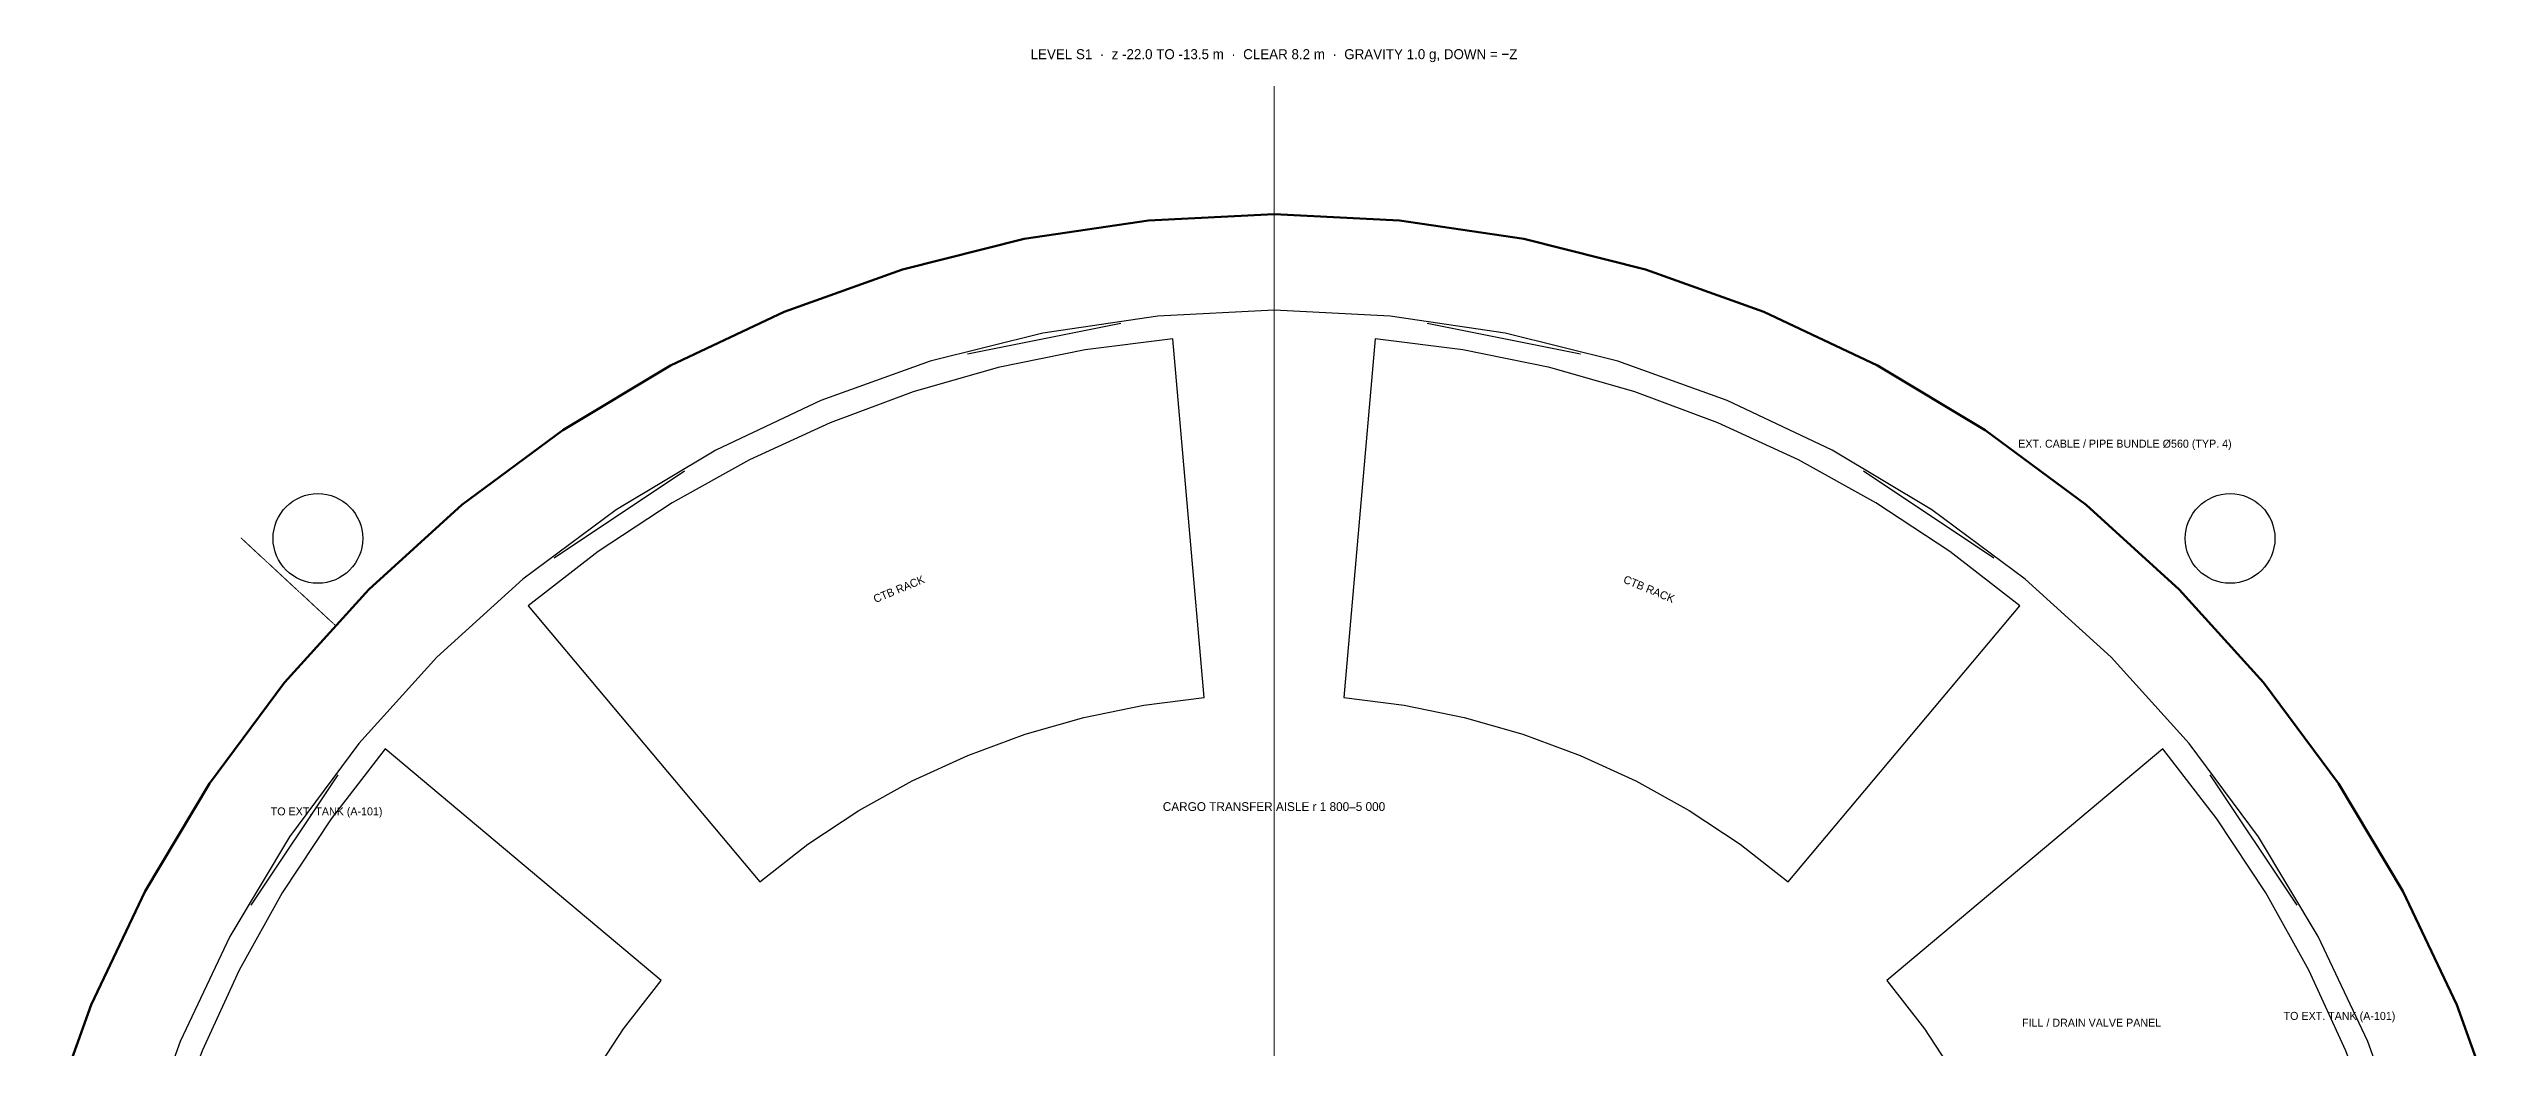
# Model space of a CAD drawing. Header units: millimetres. Extents: x 0 to 221000, y -9500 to 9035.
# Drawn here: x 23744 to 39056, y 2792 to 9032 of the extents above; entities that cross this region are included whole.
import ezdxf
from ezdxf.enums import TextEntityAlignment as Align

# ---------------------------------------------------------------- set-up
doc = ezdxf.new("R2010")
doc.units = ezdxf.units.MM
doc.linetypes.add('CENTER', pattern=[5.08, 3.175, -0.635, 0.635, -0.635])
doc.linetypes.add('DASHED', pattern=[1.524, 1.27, -0.254])
for name, color, linetype, lineweight in [('A-ANNO-NOTE', 7, 'CONTINUOUS', 18), ('A-EQPM', 30, 'CONTINUOUS', 25), ('A-EQPM-HIDN', 30, 'DASHED', 18), ('A-GLAZ', 5, 'CONTINUOUS', 25), ('A-GRID', 9, 'CENTER', 18), ('A-POCHE', 7, 'CONTINUOUS', 50)]:
    doc.layers.add(name, color=color, linetype=linetype, lineweight=lineweight)
doc.layers.add('A-VOID', color=7, linetype='CONTINUOUS')

msp = doc.modelspace()

# ---------------------------------------------------------------- linework, layer by layer
at = {"layer": 'A-EQPM'}
for points in [[(30768.12087, 7222.41156), (30219.00782, 7153.16416), (29676.77728, 7042.23001), (29144.58923, 6890.2556), (28625.54512, 6698.12661), (28122.66979, 6466.96271), (27638.89388, 6198.11106), (27177.0367, 5893.13846), (26739.78983, 5553.82221), (28186.06195, 3830.22222), (28487.61152, 4064.23342), (28806.13371, 4274.55935), (29139.77227, 4459.97428), (29486.58284, 4619.39766), (29844.5443, 4751.90041), (30211.57054, 4856.71035), (30585.52263, 4933.21666), (30964.22129, 4980.97349)], [(36060.21017, 5553.82221), (35622.9633, 5893.13846), (35161.10612, 6198.11106), (34677.33021, 6466.96271), (34174.45488, 6698.12661), (33655.41077, 6890.2556), (33123.22272, 7042.23001), (32580.99218, 7153.16416), (32031.87913, 7222.41156), (31835.77871, 4980.97349), (32214.47737, 4933.21666), (32588.42946, 4856.71035), (32955.4557, 4751.90041), (33313.41716, 4619.39766), (33660.22773, 4459.97428), (33993.86629, 4274.55935), (34312.38848, 4064.23342), (34613.93805, 3830.22222)], [(25846.17779, 4660.21017), (25506.86154, 4222.9633), (25201.88894, 3761.10612), (24933.03729, 3277.33021), (24701.87339, 2774.45488), (24509.7444, 2255.41077), (24357.76999, 1723.22272), (24246.83584, 1180.99218), (24177.58844, 631.87913), (26419.02651, 435.77871), (26466.78334, 814.47737), (26543.28965, 1188.42946), (26648.09959, 1555.4557), (26780.60234, 1913.41716), (26940.02572, 2260.22773), (27125.44065, 2593.86629), (27335.76658, 2912.38848), (27569.77778, 3213.93805)], [(38622.41156, 631.87913), (38553.16416, 1180.99218), (38442.23001, 1723.22272), (38290.2556, 2255.41077), (38098.12661, 2774.45488), (37866.96271, 3277.33021), (37598.11106, 3761.10612), (37293.13846, 4222.9633), (36953.82221, 4660.21017), (35230.22222, 3213.93805), (35464.23342, 2912.38848), (35674.55935, 2593.86629), (35859.97428, 2260.22773), (36019.39766, 1913.41716), (36151.90041, 1555.4557), (36256.71035, 1188.42946), (36333.21666, 814.47737), (36380.97349, 435.77871)]]:
    msp.add_lwpolyline(points, close=True, dxfattribs=at)
for centre in [(25424.9477, 5975.0523), (37375.0523, 5975.0523)]:
    msp.add_circle(centre, 280, dxfattribs=at)
at = {"layer": 'A-EQPM-HIDN'}
msp.add_line((25530.16108, 5435.53043), (24943.17719, 5979.08348), dxfattribs=at)
at = {"layer": 'A-GLAZ'}
for p, q in [((30443.10223, 7317.70091), (29483.69536, 7126.86302)), ((33316.30464, 7126.86302), (32356.89777, 7317.70091)), ((27715.57884, 6394.48518), (26902.23296, 5851.02484)), ((35897.76704, 5851.02484), (35084.42116, 6394.48518)), ((25548.97516, 4497.76704), (25005.51482, 3684.42116)), ((37794.48518, 3684.42116), (37251.02484, 4497.76704))]:
    msp.add_line(p, q, dxfattribs=at)
at = {"layer": 'A-GRID'}
msp.add_line((31400, 0), (31400, 8800), dxfattribs=at)
at = {"layer": 'A-POCHE'}
msp.add_lwpolyline([(39055.52269, 2322.27742), (38791.03626, 3061.46746), (38455.37011, 3771.17389), (38051.7569, 4444.56186), (37584.08363, 5075.14627), (37056.85425, 5656.85425), (36475.14627, 6184.08363), (35844.56186, 6651.7569), (35171.17389, 7055.37011), (34461.46746, 7391.03626), (33722.27742, 7655.52269), (32960.72258, 7846.28224), (32184.13712, 7961.47781), (31400, 8000), (30615.86288, 7961.47781), (29839.27742, 7846.28224), (29077.72258, 7655.52269), (28338.53254, 7391.03626), (27628.82611, 7055.37011), (26955.43814, 6651.7569), (26324.85373, 6184.08363), (25743.14575, 5656.85425), (25215.91637, 5075.14627), (24748.2431, 4444.56186), (24344.62989, 3771.17389), (24008.96374, 3061.46746), (23744.47731, 2322.27742)], dxfattribs=at)
at = {"layer": 'A-VOID'}
msp.add_lwpolyline([(38481.35848, 2148.10661), (38236.70854, 2831.8574), (37926.21736, 3488.33585), (37552.87513, 4111.21972), (37120.27735, 4694.5103), (36632.59018, 5232.59018), (36094.5103, 5720.27735), (35511.21972, 6152.87513), (34888.33585, 6526.21736), (34231.8574, 6836.70854), (33548.10661, 7081.35848), (32843.66838, 7257.81107), (32125.32684, 7364.36698), (31400, 7400), (30674.67316, 7364.36698), (29956.33162, 7257.81107), (29251.89339, 7081.35848), (28568.1426, 6836.70854), (27911.66415, 6526.21736), (27288.78028, 6152.87513), (26705.4897, 5720.27735), (26167.40982, 5232.59018), (25679.72265, 4694.5103), (25247.12487, 4111.21972), (24873.78264, 3488.33585), (24563.29146, 2831.8574), (24318.64152, 2148.10661)], dxfattribs=at)

# ---------------------------------------------------------------- texts
at = {"layer": 'A-ANNO-NOTE'}
for s, height, p in [('LEVEL S1  ·  z -22.0 TO -13.5 m  ·  CLEAR 8.2 m  ·  GRAVITY 1.0 g, DOWN = −Z', 62.5, (31400, 9000)), ('EXT. CABLE / PIPE BUNDLE Ø560 (TYP. 4)', 50, (36717.7573, 6566.88337)), ('TO EXT. TANK (A-101)', 50, (25479.23412, 4270.19103)), ('CARGO TRANSFER AISLE r 1 800–5 000', 55, (31400, 4300)), ('FILL / DRAIN VALVE PANEL', 50, (36509.54988, 2950)), ('TO EXT. TANK (A-101)', 50, (38058.47685, 2992.43815))]:
    msp.add_text(s, height=height, dxfattribs=at).set_placement(p, align=Align.MIDDLE_CENTER)
for rotation, p in [(22.5, (29056.06398, 5658.76214)), (-22.5, (33743.93602, 5658.76214))]:
    msp.add_text('CTB RACK', height=50, rotation=rotation, dxfattribs=at).set_placement(p, align=Align.MIDDLE_CENTER)

doc.saveas('drawing.dxf')
